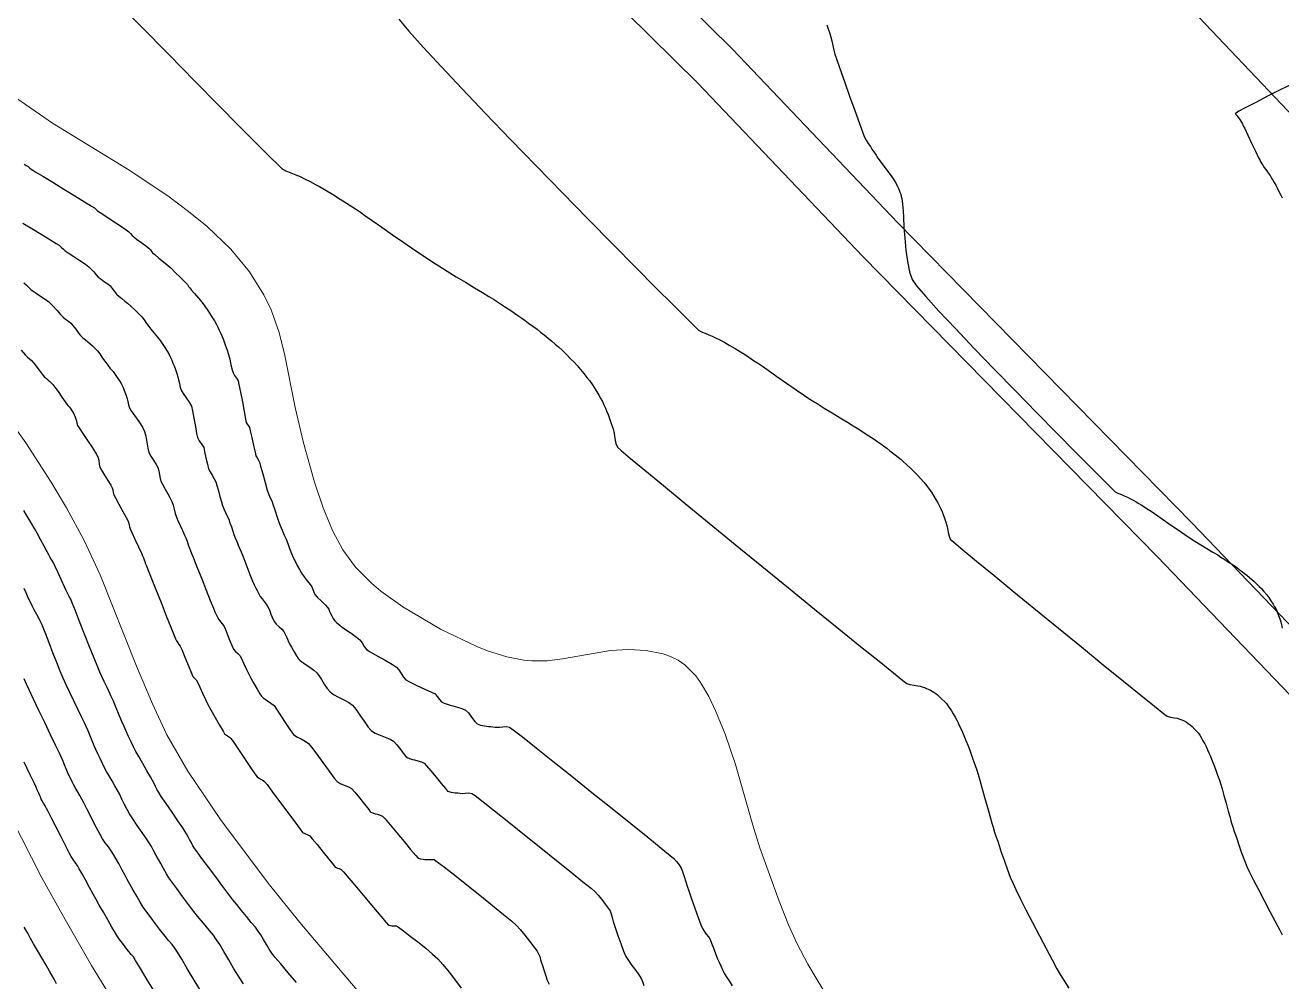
# Model space of a CAD drawing. Extents: x 27 to 849, y 0 to 853.
# Drawn here: x 215.6 to 319.3, y 124.6 to 203.5 of the extents above; entities that cross this region are included whole.
import ezdxf

# ---------------------------------------------------------------- set-up
doc = ezdxf.new("R2010")
doc.units = 0
doc.header["$LTSCALE"] = 2
for name, color, linetype in [('Curva 1 m', 5, 'Continuous'), ('Curva Mestra', 1, 'Continuous'), ('TRA_Trecho_Rodoviario_L', 7, 'Continuous')]:
    doc.layers.add(name, color=color, linetype=linetype)

msp = doc.modelspace()

# ---------------------------------------------------------------- linework, layer by layer
at = {"extrusion": (-0.049704, 0.050571, 0.997483), "elevation": -45.88}
msp.add_lwpolyline([(-371.68, 250.55), (-374.36, -58.63), (-849.75, -54.52), (-847.07, 254.67)], close=True, dxfattribs=at)
at = {"layer": 'Curva 1 m', "linetype": 'Continuous', "lineweight": -3}
for points, elevation in [([(222.81, 205.9), (225.2, 203.45), (227.49, 201.12), (229.64, 198.93), (231.59, 196.95), (233.3, 195.22), (234.73, 193.79), (235.82, 192.69), (236.53, 191.99), (236.81, 191.72), (237.14, 191.54), (237.55, 191.37), (237.97, 191.21), (238.32, 191.06), (238.69, 190.88), (239.15, 190.64), (239.59, 190.41), (239.92, 190.24), (240.2, 190.08), (240.52, 189.89), (240.85, 189.69), (241.12, 189.53), (241.42, 189.34), (241.86, 189.05), (242.37, 188.72), (242.88, 188.39), (243.29, 188.11), (243.65, 187.86), (244.27, 187.44), (245.06, 186.89), (245.95, 186.26), (246.89, 185.61), (247.78, 185), (248.57, 184.46), (249.18, 184.05), (249.76, 183.69), (250.44, 183.26), (251.19, 182.8), (251.96, 182.34), (252.7, 181.89), (253.37, 181.49), (253.9, 181.17), (254.27, 180.94), (254.68, 180.67), (255.18, 180.34), (255.7, 180), (256.19, 179.66), (256.6, 179.38), (256.87, 179.2), (257.17, 178.98), (257.52, 178.72), (257.87, 178.46), (258.16, 178.23), (258.44, 178.01), (258.77, 177.74), (259.09, 177.47), (259.37, 177.24), (259.62, 177.01), (259.95, 176.7), (260.32, 176.35), (260.66, 176.01), (260.93, 175.74), (261.17, 175.47), (261.45, 175.15), (261.72, 174.82), (261.98, 174.5), (262.18, 174.24), (262.43, 173.88), (262.71, 173.44), (262.96, 173.03), (263.13, 172.74), (263.25, 172.51), (263.38, 172.24), (263.5, 171.97), (263.6, 171.74), (263.72, 171.44), (263.86, 171.03), (264.01, 170.6), (264.13, 170.24), (264.21, 169.88), (264.28, 169.46), (264.37, 169.05), (264.5, 168.74), (264.8, 168.46), (265.58, 167.81), (266.76, 166.83), (268.28, 165.57), (270.07, 164.1), (272.07, 162.46), (274.2, 160.72), (276.4, 158.92), (278.61, 157.13), (280.74, 155.39), (282.74, 153.77), (284.54, 152.31), (286.07, 151.08), (287.25, 150.12), (288.04, 149.5), (288.35, 149.26), (288.61, 149.18), (288.95, 149.12), (289.27, 149.07), (289.46, 149.04), (289.63, 148.98), (289.82, 148.92), (289.98, 148.85), (290.13, 148.78), (290.31, 148.7), (290.45, 148.61), (290.59, 148.53), (290.75, 148.42), (290.88, 148.32), (291.03, 148.18), (291.25, 147.96), (291.48, 147.73), (291.62, 147.59), (291.72, 147.45), (291.83, 147.3), (291.93, 147.16), (292.03, 147), (292.18, 146.74), (292.34, 146.46), (292.47, 146.23), (292.58, 146), (292.71, 145.74), (292.83, 145.47), (292.94, 145.24), (293.06, 144.95), (293.23, 144.54), (293.41, 144.1), (293.55, 143.74), (293.66, 143.43), (293.81, 143.01), (293.97, 142.56), (294.12, 142.11), (294.24, 141.74), (294.38, 141.28), (294.58, 140.55), (294.83, 139.69), (295.06, 138.83), (295.26, 138.14), (295.37, 137.74), (295.48, 137.39), (295.6, 136.99), (295.73, 136.58), (295.85, 136.24), (295.96, 135.9), (296.15, 135.35), (296.38, 134.68), (296.64, 133.96), (296.89, 133.28), (297.12, 132.74), (297.34, 132.27), (297.7, 131.53), (298.18, 130.59), (298.72, 129.54), (299.29, 128.44), (299.84, 127.39), (300.34, 126.45), (300.74, 125.71), (301, 125.24), (301.32, 124.72), (301.71, 124.12)], 24), ([(246.46, 204.04), (247.28, 203.06), (248.46, 201.74), (249.95, 200.13), (251.68, 198.29), (253.61, 196.27), (255.67, 194.12), (257.81, 191.92), (259.96, 189.71), (262.09, 187.54), (264.12, 185.48), (266, 183.57), (267.67, 181.89), (269.08, 180.47), (270.18, 179.38), (270.89, 178.67), (271.17, 178.4), (271.42, 178.26), (271.73, 178.13), (272.04, 178.01), (272.31, 177.9), (272.59, 177.76), (272.93, 177.59), (273.26, 177.42), (273.5, 177.28), (273.72, 177.16), (273.96, 177.02), (274.2, 176.88), (274.41, 176.75), (274.63, 176.61), (274.96, 176.4), (275.34, 176.15), (275.72, 175.9), (276.03, 175.69), (276.36, 175.47), (276.92, 175.08), (277.64, 174.58), (278.43, 174.03), (279.22, 173.48), (279.92, 173), (280.45, 172.64), (280.95, 172.33), (281.55, 171.96), (282.21, 171.56), (282.86, 171.17), (283.46, 170.81), (283.94, 170.51), (284.27, 170.31), (284.65, 170.06), (285.1, 169.76), (285.57, 169.45), (285.96, 169.18), (286.21, 169.01), (286.44, 168.84), (286.71, 168.65), (286.97, 168.45), (287.18, 168.28), (287.4, 168.11), (287.64, 167.91), (287.89, 167.71), (288.09, 167.53), (288.34, 167.31), (288.67, 167), (289, 166.68), (289.26, 166.41), (289.49, 166.15), (289.76, 165.85), (290.01, 165.54), (290.2, 165.28), (290.39, 165.02), (290.59, 164.69), (290.78, 164.38), (290.91, 164.16), (291.03, 163.92), (291.16, 163.65), (291.27, 163.41), (291.35, 163.19), (291.46, 162.88), (291.58, 162.56), (291.66, 162.28), (291.72, 162.02), (291.78, 161.7), (291.85, 161.4), (291.94, 161.16), (292.23, 160.9), (292.97, 160.28), (294.09, 159.35), (295.52, 158.17), (297.18, 156.81), (298.98, 155.34), (300.87, 153.8), (302.75, 152.26), (304.56, 150.79), (306.22, 149.45), (307.65, 148.29), (308.78, 147.38), (309.53, 146.78), (309.83, 146.55), (310.11, 146.47), (310.44, 146.42), (310.66, 146.38), (310.86, 146.32), (311.05, 146.25), (311.23, 146.16), (311.41, 146.07), (311.57, 145.96), (311.73, 145.85), (311.89, 145.69), (312.12, 145.46), (312.28, 145.3), (312.4, 145.14), (312.51, 144.98), (312.62, 144.8), (312.78, 144.52), (312.92, 144.28), (313.04, 144.04), (313.16, 143.77), (313.27, 143.53), (313.36, 143.32), (313.49, 143.01), (313.62, 142.69), (313.73, 142.41), (313.84, 142.1), (313.98, 141.7), (314.13, 141.27), (314.25, 140.91), (314.35, 140.57), (314.5, 140.02), (314.68, 139.37), (314.86, 138.73), (315.01, 138.21), (315.09, 137.91), (315.17, 137.65), (315.27, 137.35), (315.36, 137.04), (315.45, 136.78), (315.56, 136.46), (315.74, 135.93), (315.97, 135.29), (316.2, 134.66), (316.4, 134.16), (316.6, 133.75), (316.93, 133.09), (317.35, 132.26), (317.82, 131.35), (318.29, 130.44), (318.73, 129.61), (319.09, 128.95), (319.32, 128.53)], 23), ([(281.76, 203.58), (281.88, 203.23), (282, 202.87), (282.09, 202.55), (282.17, 202.24), (282.26, 201.87), (282.35, 201.49), (282.43, 201.16), (282.56, 200.78), (282.84, 199.98), (283.22, 198.91), (283.64, 197.7), (284.07, 196.5), (284.45, 195.44), (284.74, 194.67), (284.87, 194.31), (285.01, 194.07), (285.18, 193.79), (285.35, 193.53), (285.48, 193.33), (285.64, 193.09), (285.82, 192.82), (285.98, 192.58), (286.16, 192.34), (286.47, 191.91), (286.82, 191.44), (287.12, 191.03), (287.28, 190.8), (287.39, 190.62), (287.51, 190.42), (287.6, 190.23), (287.69, 190.02), (287.79, 189.77), (287.85, 189.6), (287.9, 189.42), (287.94, 189.25), (287.96, 189.06), (288, 188.76), (288.04, 188.5), (288.05, 188.24), (288.08, 187.68), (288.12, 186.89), (288.18, 185.97), (288.28, 184.99), (288.41, 184.04), (288.58, 183.2), (288.8, 182.56), (289.16, 182.05), (289.92, 181.17), (291.01, 179.97), (292.37, 178.52), (293.92, 176.89), (295.6, 175.14), (297.34, 173.35), (299.08, 171.58), (300.74, 169.89), (302.25, 168.35), (303.56, 167.04), (304.59, 166.01), (305.27, 165.33), (305.54, 165.07), (305.77, 164.95), (306.05, 164.84), (306.29, 164.74), (306.55, 164.61), (306.85, 164.46), (307.09, 164.33), (307.28, 164.22), (307.5, 164.09), (307.69, 163.98), (307.89, 163.85), (308.19, 163.66), (308.51, 163.45), (308.78, 163.27), (309.05, 163.08), (309.52, 162.75), (310.11, 162.34), (310.73, 161.91), (311.29, 161.53), (311.72, 161.24), (312.12, 160.99), (312.6, 160.69), (313.11, 160.38), (313.6, 160.09), (314, 159.85), (314.26, 159.68), (314.59, 159.47), (314.98, 159.21), (315.34, 158.97), (315.56, 158.81), (315.77, 158.66), (316.01, 158.48), (316.21, 158.33), (316.41, 158.17), (316.63, 157.99), (316.82, 157.83), (316.98, 157.68), (317.2, 157.48), (317.42, 157.26), (317.6, 157.08), (317.81, 156.85), (318.04, 156.57), (318.22, 156.33), (318.39, 156.08), (318.57, 155.79), (318.69, 155.58), (318.78, 155.43), (318.86, 155.24), (318.93, 155.08), (319.01, 154.87), (319.11, 154.58), (319.2, 154.33), (319.25, 154.09), (319.3, 153.81)], 22), ([(320.13, 198.68), (319.19, 198.23), (318.15, 197.71), (317.14, 197.18), (316.27, 196.72), (315.75, 196.44), (315.51, 196.3), (315.44, 196.26), (315.43, 196.25), (315.43, 196.25), (315.45, 196.22), (315.49, 196.18), (315.54, 196.13), (315.63, 196.02), (315.74, 195.88), (315.82, 195.76), (315.9, 195.63), (316, 195.46), (316.1, 195.25), (316.22, 195.01), (316.47, 194.48), (316.79, 193.81), (317.12, 193.14), (317.37, 192.61), (317.49, 192.37), (317.56, 192.25), (317.64, 192.12), (317.71, 192), (317.84, 191.81), (318.04, 191.53), (318.19, 191.31), (318.31, 191.14), (318.43, 190.94), (318.54, 190.77), (318.65, 190.58), (318.78, 190.34), (318.89, 190.13), (319.02, 189.87), (319.19, 189.53), (319.3, 189.3)], 21), ([(215.57, 192.08), (215.74, 191.98), (215.89, 191.89), (216.01, 191.79), (216.15, 191.68), (216.28, 191.59), (216.53, 191.43), (217.11, 191.08), (217.92, 190.59), (218.83, 190.03), (219.75, 189.47), (220.55, 188.98), (221.13, 188.62), (221.36, 188.48), (221.49, 188.36), (221.62, 188.24), (221.83, 188.1), (222.3, 187.79), (222.9, 187.39), (223.51, 186.99), (223.99, 186.66), (224.21, 186.5), (224.34, 186.37), (224.48, 186.21), (224.6, 186.08), (224.84, 185.9), (225.26, 185.59), (225.67, 185.29), (225.89, 185.11), (225.98, 185.01), (226.08, 184.88), (226.16, 184.77), (226.34, 184.62), (226.68, 184.34), (227.06, 184.03), (227.37, 183.77), (227.65, 183.52), (228.03, 183.15), (228.44, 182.76), (228.77, 182.44), (228.94, 182.27), (229.03, 182.15), (229.13, 182), (229.22, 181.87), (229.35, 181.71), (229.61, 181.41), (229.93, 181.04), (230.24, 180.66), (230.47, 180.37), (230.71, 180.01), (230.99, 179.58), (231.25, 179.16), (231.42, 178.87), (231.53, 178.65), (231.66, 178.38), (231.79, 178.11), (231.89, 177.87), (232, 177.58), (232.15, 177.17), (232.3, 176.73), (232.42, 176.37), (232.52, 176), (232.62, 175.54), (232.71, 175.13), (232.79, 174.87), (232.92, 174.66), (233.09, 174.43), (233.21, 174.22), (233.28, 173.91), (233.41, 173.27), (233.56, 172.47), (233.71, 171.68), (233.82, 171.06), (233.88, 170.78), (233.96, 170.64), (234.06, 170.49), (234.14, 170.35), (234.21, 170.08), (234.33, 169.53), (234.48, 168.88), (234.61, 168.32), (234.68, 168.03), (234.77, 167.86), (234.89, 167.66), (234.98, 167.49), (235.07, 167.18), (235.25, 166.55), (235.45, 165.83), (235.62, 165.2), (235.71, 164.89), (235.79, 164.71), (235.89, 164.5), (235.98, 164.32), (236.07, 164.05), (236.23, 163.57), (236.4, 163.05), (236.55, 162.64), (236.69, 162.29), (236.85, 161.89), (237.02, 161.48), (237.17, 161.14), (237.3, 160.79), (237.46, 160.37), (237.62, 159.96), (237.76, 159.64), (237.91, 159.33), (238.09, 158.98), (238.28, 158.64), (238.45, 158.35), (238.66, 158.06), (238.91, 157.72), (239.15, 157.41), (239.28, 157.21), (239.37, 157.01), (239.46, 156.78), (239.55, 156.59), (239.74, 156.38), (240.08, 156.05), (240.41, 155.72), (240.59, 155.53), (240.68, 155.37), (240.76, 155.18), (240.83, 155.02), (240.93, 154.84), (241.05, 154.61), (241.18, 154.42), (241.35, 154.25), (241.59, 154.06), (241.8, 153.9), (242.08, 153.71), (242.53, 153.4), (242.98, 153.08), (243.26, 152.86), (243.43, 152.61), (243.61, 152.3), (243.8, 152.06), (244.1, 151.87), (244.67, 151.54), (245.34, 151.16), (245.93, 150.82), (246.27, 150.6), (246.46, 150.37), (246.66, 150.07), (246.86, 149.77), (247.05, 149.55), (247.39, 149.36), (247.96, 149.09), (248.61, 148.79), (249.17, 148.54), (249.46, 148.39), (249.63, 148.19), (249.81, 147.94), (249.98, 147.75), (250.19, 147.64), (250.46, 147.54), (250.69, 147.46), (250.93, 147.4), (251.29, 147.31), (251.67, 147.19), (251.96, 147.06), (252.2, 146.82), (252.46, 146.47), (252.72, 146.12), (252.93, 145.91), (253.19, 145.82), (253.54, 145.75), (253.86, 145.71), (254.06, 145.69), (254.22, 145.67), (254.41, 145.66), (254.58, 145.65), (254.76, 145.66), (255.05, 145.68), (255.35, 145.69), (255.59, 145.66), (255.9, 145.43), (256.66, 144.84), (257.78, 143.95), (259.17, 142.85), (260.74, 141.6), (262.39, 140.27), (264.05, 138.95), (265.61, 137.69), (266.99, 136.57), (268.1, 135.67), (268.85, 135.06), (269.15, 134.81), (269.37, 134.58), (269.59, 134.29), (269.76, 134.03), (269.87, 133.75), (269.99, 133.34), (270.12, 132.9), (270.24, 132.53), (270.37, 132.15), (270.6, 131.5), (270.87, 130.73), (271.15, 129.96), (271.38, 129.35), (271.51, 129.03), (271.64, 128.82), (271.82, 128.58), (271.99, 128.35), (272.13, 128.13), (272.26, 127.83), (272.44, 127.37), (272.62, 126.9), (272.75, 126.55), (272.87, 126.27), (273.02, 125.95), (273.16, 125.63), (273.3, 125.35), (273.46, 125.09), (273.7, 124.72), (273.96, 124.31)], 26), ([(215.47, 187.21), (216.19, 186.77), (216.96, 186.3), (217.67, 185.87), (218.21, 185.54), (218.46, 185.39), (218.62, 185.24), (218.8, 185.07), (218.96, 184.92), (219.2, 184.76), (219.65, 184.47), (220.17, 184.13), (220.63, 183.82), (220.91, 183.62), (221.1, 183.43), (221.3, 183.2), (221.5, 182.96), (221.68, 182.77), (221.91, 182.59), (222.19, 182.39), (222.46, 182.2), (222.65, 182.04), (222.83, 181.83), (223.02, 181.57), (223.19, 181.35), (223.37, 181.2), (223.62, 181), (223.88, 180.79), (224.1, 180.61), (224.36, 180.37), (224.71, 180.04), (225.05, 179.71), (225.27, 179.48), (225.46, 179.23), (225.66, 178.94), (225.84, 178.68), (226.02, 178.46), (226.29, 178.15), (226.57, 177.82), (226.78, 177.55), (226.96, 177.29), (227.17, 176.96), (227.36, 176.65), (227.49, 176.43), (227.61, 176.19), (227.74, 175.92), (227.84, 175.68), (227.93, 175.46), (228.04, 175.15), (228.15, 174.83), (228.24, 174.55), (228.3, 174.29), (228.37, 173.99), (228.44, 173.68), (228.52, 173.43), (228.68, 173.16), (228.93, 172.81), (229.18, 172.45), (229.36, 172.13), (229.46, 171.74), (229.57, 171.13), (229.69, 170.45), (229.79, 169.87), (229.86, 169.54), (230.01, 169.27), (230.21, 168.97), (230.37, 168.7), (230.45, 168.37), (230.56, 167.86), (230.68, 167.33), (230.78, 166.96), (230.9, 166.7), (231.07, 166.42), (231.24, 166.13), (231.36, 165.88), (231.46, 165.59), (231.58, 165.15), (231.71, 164.66), (231.83, 164.22), (231.92, 163.93), (232.03, 163.66), (232.17, 163.36), (232.32, 163.05), (232.44, 162.79), (232.54, 162.51), (232.66, 162.16), (232.77, 161.81), (232.87, 161.53), (232.97, 161.27), (233.1, 160.97), (233.22, 160.66), (233.33, 160.4), (233.45, 160.1), (233.67, 159.55), (233.93, 158.89), (234.19, 158.23), (234.4, 157.69), (234.53, 157.4), (234.64, 157.17), (234.78, 156.91), (234.92, 156.65), (235.04, 156.43), (235.19, 156.24), (235.36, 156.01), (235.53, 155.78), (235.67, 155.58), (235.79, 155.32), (235.92, 154.96), (236.06, 154.59), (236.2, 154.33), (236.36, 154.14), (236.59, 153.93), (236.81, 153.73), (236.98, 153.54), (237.1, 153.32), (237.23, 153.04), (237.35, 152.76), (237.46, 152.52), (237.61, 152.24), (237.82, 151.86), (238.02, 151.52), (238.15, 151.31), (238.29, 151.18), (238.46, 151.04), (238.62, 150.93), (238.81, 150.8), (239.12, 150.59), (239.45, 150.36), (239.71, 150.14), (239.88, 149.92), (240.09, 149.57), (240.32, 149.19), (240.56, 148.83), (240.79, 148.55), (241.08, 148.34), (241.48, 148.13), (241.92, 147.91), (242.33, 147.68), (242.64, 147.46), (242.93, 147.13), (243.26, 146.65), (243.61, 146.13), (243.94, 145.66), (244.21, 145.35), (244.52, 145.16), (244.92, 144.98), (245.35, 144.81), (245.74, 144.65), (246.02, 144.49), (246.31, 144.18), (246.62, 143.77), (246.9, 143.4), (247.06, 143.2), (247.22, 143.11), (247.42, 143.04), (247.59, 142.98), (247.77, 142.94), (248.04, 142.87), (248.33, 142.78), (248.55, 142.68), (248.75, 142.47), (249.1, 142.05), (249.53, 141.52), (249.95, 140.99), (250.3, 140.58), (250.49, 140.38), (250.77, 140.29), (251.11, 140.24), (251.33, 140.22), (251.53, 140.2), (251.73, 140.18), (251.93, 140.2), (252.23, 140.22), (252.48, 140.19), (252.75, 140), (253.41, 139.49), (254.36, 138.74), (255.53, 137.81), (256.83, 136.78), (258.17, 135.7), (259.48, 134.65), (260.67, 133.69), (261.65, 132.9), (262.34, 132.33), (262.66, 132.06), (262.91, 131.78), (263.2, 131.43), (263.49, 131.06), (263.73, 130.73), (263.88, 130.49), (263.98, 130.25), (264.07, 129.94), (264.15, 129.63), (264.23, 129.37), (264.34, 129.03), (264.53, 128.46), (264.76, 127.8), (264.99, 127.18), (265.18, 126.74), (265.4, 126.39), (265.69, 125.98), (266, 125.57), (266.26, 125.21), (266.43, 124.96), (266.55, 124.68), (266.68, 124.34)], 27), ([(215.55, 182.3), (215.73, 182.14), (215.93, 181.95), (216.13, 181.75), (216.31, 181.6), (216.56, 181.43), (216.92, 181.2), (217.3, 180.95), (217.61, 180.73), (217.9, 180.43), (218.25, 180.05), (218.56, 179.68), (218.77, 179.46), (218.97, 179.3), (219.21, 179.13), (219.41, 178.97), (219.58, 178.77), (219.82, 178.46), (220.06, 178.14), (220.22, 177.94), (220.41, 177.77), (220.63, 177.6), (220.83, 177.44), (220.99, 177.29), (221.21, 177.09), (221.43, 176.88), (221.61, 176.69), (221.8, 176.44), (222.04, 176.08), (222.29, 175.73), (222.46, 175.49), (222.66, 175.24), (222.9, 174.97), (223.08, 174.74), (223.25, 174.49), (223.43, 174.2), (223.56, 173.99), (223.64, 173.83), (223.72, 173.65), (223.79, 173.49), (223.87, 173.28), (223.98, 172.99), (224.06, 172.74), (224.12, 172.5), (224.17, 172.22), (224.24, 171.99), (224.39, 171.75), (224.67, 171.34), (225.01, 170.85), (225.32, 170.38), (225.5, 170.03), (225.61, 169.64), (225.69, 169.15), (225.76, 168.67), (225.84, 168.31), (226, 168), (226.23, 167.66), (226.45, 167.32), (226.59, 167.05), (226.67, 166.79), (226.73, 166.47), (226.79, 166.15), (226.87, 165.89), (226.99, 165.64), (227.19, 165.29), (227.41, 164.9), (227.62, 164.53), (227.75, 164.27), (227.85, 163.97), (227.94, 163.62), (228.03, 163.26), (228.12, 162.96), (228.24, 162.68), (228.42, 162.28), (228.62, 161.86), (228.8, 161.49), (228.9, 161.26), (229, 160.99), (229.1, 160.68), (229.19, 160.42), (229.28, 160.18), (229.4, 159.91), (229.5, 159.67), (229.62, 159.37), (229.87, 158.72), (230.21, 157.87), (230.57, 156.95), (230.91, 156.1), (231.17, 155.46), (231.29, 155.16), (231.39, 154.95), (231.52, 154.72), (231.63, 154.52), (231.77, 154.34), (231.92, 154.14), (232.05, 153.95), (232.16, 153.71), (232.34, 153.27), (232.54, 152.76), (232.73, 152.32), (232.84, 152.08), (233, 151.9), (233.2, 151.72), (233.36, 151.55), (233.5, 151.3), (233.69, 150.87), (233.9, 150.4), (234.09, 150.02), (234.27, 149.69), (234.52, 149.24), (234.79, 148.77), (235.01, 148.39), (235.13, 148.21), (235.28, 148.08), (235.44, 147.95), (235.63, 147.83), (235.92, 147.63), (236.17, 147.43), (236.37, 147.14), (236.73, 146.59), (237.14, 145.95), (237.53, 145.38), (237.78, 145.05), (238.05, 144.86), (238.4, 144.68), (238.75, 144.5), (239.02, 144.31), (239.27, 144.01), (239.69, 143.43), (240.2, 142.73), (240.71, 142.02), (241.12, 141.45), (241.37, 141.16), (241.63, 141.01), (241.97, 140.87), (242.31, 140.73), (242.57, 140.58), (242.83, 140.3), (243.22, 139.82), (243.63, 139.29), (243.98, 138.85), (244.14, 138.65), (244.31, 138.57), (244.5, 138.5), (244.67, 138.46), (244.93, 138.39), (245.13, 138.3), (245.33, 138.08), (245.75, 137.59), (246.3, 136.93), (246.9, 136.21), (247.44, 135.55), (247.86, 135.06), (248.05, 134.85), (248.24, 134.79), (248.47, 134.76), (248.61, 134.74), (248.74, 134.73), (248.88, 134.72), (249, 134.73), (249.21, 134.74), (249.38, 134.73), (249.63, 134.55), (250.22, 134.09), (251.07, 133.43), (252.08, 132.63), (253.15, 131.78), (254.19, 130.95), (255.1, 130.21), (255.79, 129.64), (256.16, 129.3), (256.48, 128.95), (256.86, 128.49), (257.25, 127.99), (257.6, 127.52), (257.86, 127.16), (257.99, 126.96), (258.08, 126.73), (258.16, 126.45), (258.23, 126.21), (258.3, 125.99), (258.41, 125.63), (258.56, 125.21), (258.71, 124.79), (258.86, 124.46)], 28), ([(215.32, 176.73), (215.67, 176.34), (215.85, 176.15), (216.01, 176.03), (216.17, 175.9), (216.36, 175.67), (216.71, 175.21), (217.06, 174.76), (217.25, 174.52), (217.4, 174.4), (217.55, 174.27), (217.67, 174.17), (217.82, 174.03), (217.94, 173.9), (218.09, 173.7), (218.36, 173.32), (218.67, 172.87), (218.94, 172.49), (219.08, 172.29), (219.18, 172.17), (219.3, 172.04), (219.39, 171.92), (219.48, 171.79), (219.57, 171.64), (219.63, 171.54), (219.69, 171.42), (219.75, 171.29), (219.81, 171.12), (219.88, 170.92), (219.92, 170.73), (219.97, 170.54), (220.1, 170.33), (220.41, 169.88), (220.79, 169.29), (221.19, 168.69), (221.5, 168.2), (221.65, 167.94), (221.72, 167.67), (221.76, 167.35), (221.82, 167.08), (221.95, 166.84), (222.19, 166.44), (222.47, 165.99), (222.71, 165.61), (222.82, 165.4), (222.87, 165.22), (222.91, 165), (222.96, 164.82), (223.1, 164.55), (223.38, 164.04), (223.71, 163.44), (223.99, 162.93), (224.14, 162.65), (224.2, 162.45), (224.26, 162.21), (224.32, 162), (224.45, 161.71), (224.7, 161.16), (225, 160.53), (225.24, 159.99), (225.36, 159.73), (225.41, 159.6), (225.46, 159.44), (225.51, 159.31), (225.58, 159.12), (225.66, 158.94), (225.77, 158.65), (226.05, 157.97), (226.42, 157.01), (226.86, 155.93), (227.29, 154.84), (227.67, 153.89), (227.94, 153.21), (228.05, 152.93), (228.14, 152.76), (228.23, 152.6), (228.33, 152.46), (228.43, 152.32), (228.56, 152.04), (228.81, 151.43), (229.11, 150.71), (229.36, 150.1), (229.49, 149.82), (229.62, 149.69), (229.75, 149.56), (229.85, 149.36), (230.04, 148.96), (230.27, 148.44), (230.51, 147.93), (230.72, 147.52), (230.96, 147.07), (231.32, 146.45), (231.68, 145.82), (231.98, 145.32), (232.1, 145.11), (232.18, 145.04), (232.26, 144.98), (232.34, 144.92), (232.49, 144.82), (232.62, 144.72), (232.8, 144.46), (233.19, 143.89), (233.68, 143.15), (234.18, 142.4), (234.58, 141.81), (234.78, 141.54), (234.97, 141.41), (235.2, 141.29), (235.39, 141.17), (235.61, 140.91), (236.05, 140.3), (236.65, 139.5), (237.29, 138.63), (237.88, 137.83), (238.32, 137.23), (238.53, 136.97), (238.72, 136.87), (238.95, 136.78), (239.13, 136.68), (239.33, 136.45), (239.73, 135.96), (240.22, 135.35), (240.7, 134.75), (241.07, 134.28), (241.22, 134.09), (241.31, 134.06), (241.4, 134.02), (241.54, 133.99), (241.72, 133.92), (241.9, 133.71), (242.35, 133.19), (242.97, 132.46), (243.67, 131.62), (244.38, 130.78), (244.99, 130.05), (245.43, 129.53), (245.61, 129.33), (245.77, 129.29), (245.89, 129.27), (245.96, 129.26), (246.02, 129.26), (246.14, 129.27), (246.28, 129.26), (246.44, 129.15), (246.84, 128.85), (247.4, 128.42), (248.04, 127.93), (248.68, 127.41), (249.25, 126.93), (249.67, 126.55), (250.1, 126.07), (250.62, 125.43), (251.14, 124.74), (251.61, 124.11)], 29), ([(238.02, 124.59), (237.34, 125.39), (236.72, 126.12), (236.24, 126.69), (235.98, 127.02), (235.77, 127.34), (235.54, 127.72), (235.31, 128.13), (235.08, 128.51), (234.87, 128.83), (234.64, 129.14), (234.3, 129.55), (233.91, 130.04), (233.49, 130.54), (233.1, 131.01), (232.78, 131.42), (232.44, 131.86), (231.94, 132.52), (231.36, 133.3), (230.76, 134.1), (230.23, 134.82), (229.83, 135.36), (229.64, 135.62), (229.49, 135.86), (229.33, 136.15), (229.2, 136.38), (229.08, 136.6), (228.95, 136.85), (228.82, 137.07), (228.64, 137.35), (228.25, 137.92), (227.76, 138.63), (227.27, 139.35), (226.87, 139.94), (226.67, 140.25), (226.54, 140.48), (226.41, 140.75), (226.28, 141.01), (226.16, 141.24), (225.99, 141.54), (225.69, 142.05), (225.34, 142.65), (225.01, 143.23), (224.77, 143.65), (224.59, 144.02), (224.38, 144.44), (224.17, 144.89), (223.98, 145.32), (223.81, 145.69), (223.63, 146.11), (223.4, 146.65), (223.16, 147.24), (222.93, 147.78), (222.75, 148.19), (222.58, 148.55), (222.38, 148.97), (222.17, 149.41), (221.96, 149.83), (221.8, 150.19), (221.63, 150.59), (221.34, 151.33), (220.96, 152.28), (220.55, 153.32), (220.14, 154.35), (219.79, 155.25), (219.53, 155.91), (219.41, 156.2), (219.29, 156.43), (219.14, 156.7), (219.02, 156.93), (218.88, 157.22), (218.64, 157.76), (218.36, 158.38), (218.11, 158.91), (217.98, 159.2), (217.86, 159.41), (217.72, 159.65), (217.6, 159.86), (217.46, 160.11), (217.21, 160.57), (216.92, 161.12), (216.63, 161.64), (216.42, 162.02), (216.23, 162.36), (215.98, 162.77), (215.74, 163.18), (215.53, 163.52)], 31), ([(233.66, 124.49), (233.29, 125.04), (232.87, 125.72), (232.44, 126.45), (232.03, 127.14), (231.69, 127.73), (231.44, 128.12), (231.17, 128.48), (230.84, 128.89), (230.49, 129.31), (230.15, 129.71), (229.87, 130.06), (229.57, 130.45), (229.13, 131.02), (228.63, 131.69), (228.15, 132.34), (227.75, 132.88), (227.51, 133.21), (227.3, 133.56), (227.06, 133.98), (226.83, 134.39), (226.64, 134.73), (226.46, 135.05), (226.26, 135.42), (226.06, 135.8), (225.87, 136.11), (225.65, 136.45), (225.3, 136.96), (224.89, 137.54), (224.52, 138.09), (224.26, 138.5), (224.06, 138.85), (223.85, 139.27), (223.63, 139.72), (223.42, 140.14), (223.24, 140.48), (223.05, 140.82), (222.82, 141.21), (222.58, 141.62), (222.37, 141.99), (222.2, 142.29), (222.03, 142.64), (221.83, 143.05), (221.64, 143.46), (221.48, 143.81), (221.35, 144.12), (221.18, 144.51), (221.01, 144.93), (220.84, 145.34), (220.69, 145.69), (220.54, 146.01), (220.29, 146.51), (219.99, 147.13), (219.66, 147.82), (219.33, 148.51), (219.02, 149.15), (218.78, 149.69), (218.54, 150.26), (218.25, 150.99), (217.93, 151.79), (217.62, 152.6), (217.34, 153.32), (217.12, 153.88), (216.99, 154.2), (216.82, 154.54), (216.61, 154.93), (216.39, 155.32), (216.22, 155.66), (216.08, 155.95), (215.91, 156.32), (215.73, 156.72), (215.57, 157.08)], 32), ([(230.14, 123.88), (229.59, 124.79), (229.04, 125.7), (228.56, 126.5), (228.2, 127.1), (228, 127.41), (227.77, 127.71), (227.48, 128.06), (227.2, 128.4), (226.96, 128.7), (226.73, 129), (226.4, 129.42), (226.03, 129.91), (225.67, 130.39), (225.39, 130.8), (225.13, 131.21), (224.85, 131.7), (224.56, 132.21), (224.29, 132.69), (224.07, 133.08), (223.86, 133.46), (223.61, 133.92), (223.36, 134.39), (223.12, 134.82), (222.93, 135.15), (222.74, 135.44), (222.51, 135.77), (222.26, 136.12), (222.03, 136.45), (221.85, 136.74), (221.66, 137.09), (221.38, 137.64), (221.06, 138.27), (220.74, 138.9), (220.48, 139.41), (220.32, 139.72), (220.16, 140), (219.96, 140.34), (219.77, 140.67), (219.63, 140.92), (219.52, 141.15), (219.39, 141.43), (219.26, 141.7), (219.15, 141.94), (219.04, 142.2), (218.9, 142.54), (218.75, 142.89), (218.62, 143.19), (218.47, 143.51), (218.16, 144.16), (217.74, 145.02), (217.27, 146.02), (216.78, 147.03), (216.33, 147.97), (215.98, 148.72), (215.76, 149.19), (215.57, 149.64)], 33), ([(226.39, 123.7), (225.72, 124.81), (225.15, 125.75), (224.74, 126.41), (224.57, 126.7), (224.4, 126.91), (224.21, 127.14), (224.04, 127.34), (223.89, 127.54), (223.67, 127.83), (223.44, 128.13), (223.26, 128.39), (223.09, 128.67), (222.81, 129.15), (222.46, 129.75), (222.1, 130.38), (221.76, 130.97), (221.5, 131.43), (221.26, 131.87), (220.95, 132.42), (220.64, 133), (220.34, 133.54), (220.11, 133.96), (219.98, 134.19), (219.81, 134.45), (219.61, 134.73), (219.44, 134.99), (219.29, 135.27), (219, 135.84), (218.61, 136.59), (218.2, 137.39), (217.83, 138.13), (217.54, 138.69), (217.41, 138.95), (217.29, 139.15), (217.16, 139.38), (217.06, 139.56), (216.98, 139.72), (216.9, 139.9), (216.82, 140.06), (216.74, 140.25), (216.64, 140.49), (216.56, 140.69), (216.41, 140.99), (216.07, 141.72), (215.57, 142.75)], 34), ([(218.23, 124.47), (218.03, 124.86), (217.85, 125.19), (217.66, 125.53), (217.37, 126.03), (217.03, 126.62), (216.68, 127.22), (216.35, 127.78), (216.1, 128.22), (215.86, 128.65), (215.57, 129.16)], 36)]:
    msp.add_lwpolyline(points, dxfattribs=dict(at, elevation=elevation))
at = {"layer": 'Curva Mestra', "lineweight": 0}
for points, elevation in [([(282.68, 121.94), (280.19, 126.11), (279.29, 127.84), (278.61, 129.34), (277.83, 131.31), (276.24, 135.69), (275.65, 137.56), (274.24, 142.56), (273.37, 145.06), (272.61, 146.94), (272.03, 148.18), (271.35, 149.34), (270.95, 149.87), (270.04, 150.79), (269.5, 151.16), (268.91, 151.46), (268.26, 151.69), (266.87, 151.97), (265.4, 152.04), (263.93, 151.96), (259.95, 151.28), (258.69, 151.12), (257.43, 151.11), (256.78, 151.17), (255.37, 151.44), (253.79, 151.94), (252.9, 152.3), (249.89, 153.74), (246.8, 155.57), (244.98, 156.87), (244.21, 157.52), (242.9, 158.84), (241.86, 160.26), (241, 161.87), (240.23, 163.75), (239.51, 165.85), (238.59, 169.1), (237.91, 172.01), (237.06, 176.31), (236.6, 178.19), (235.94, 180.06), (235.34, 181.31), (234.16, 183.19), (232.6, 185.06), (230.65, 186.94), (229.13, 188.18), (227.52, 189.39), (224.27, 191.57), (217.91, 195.46), (210.55, 200.53)], 25), ([(243.17, 123.8), (238.31, 129.54), (235.69, 132.77), (231.77, 138.03), (229.07, 142.01), (227.34, 145.02), (226.14, 147.56), (224.82, 150.69), (221.83, 158.2), (220.52, 161.04), (219.05, 163.75), (217.8, 165.85), (215.7, 169.1), (214.28, 171.11)], 30), ([(226.68, 116.91), (221.13, 125.99), (218.94, 129.78), (217.03, 133.23), (214.49, 138.19)], 35)]:
    msp.add_lwpolyline(points, dxfattribs=dict(at, elevation=elevation)).dxf.unprotected_set("ltscale", 0)
at = {"layer": 'TRA_Trecho_Rodoviario_L', "color": 1}
for points in [[(461.13, 60.76), (450.94, 66.48), (441.94, 72.87), (426.71, 85.87), (389.26, 124.74), (343.21, 171.83), (296.83, 220.68), (213.31, 306.52), (143.97, 377.7)], [(458.23, 29.23), (444.37, 34.16), (436.4, 37.81), (427.96, 43.17), (413.33, 56.8), (392.35, 76.88), (376.07, 94.84), (361.66, 110.81), (349.11, 124.13), (338.94, 134.3), (311.86, 162.5), (287.62, 187.24), (273.98, 201.57), (260.23, 215.16), (229.3, 247.05), (201.95, 274.51), (178.81, 298.54), (165.05, 313.91)], [(457.01, 25.42), (442.87, 30.45), (434.48, 34.29), (425.51, 39.99), (410.59, 53.89), (389.49, 74.09), (373.1, 92.16), (358.72, 108.09), (346.24, 121.35), (336.08, 131.5), (308.99, 159.71), (284.74, 184.47), (271.13, 198.77), (257.39, 212.34), (226.45, 244.25), (199.09, 271.71), (175.87, 295.82), (162.09, 311.22)]]:
    msp.add_lwpolyline(points, dxfattribs=at)

doc.saveas('drawing.dxf')
